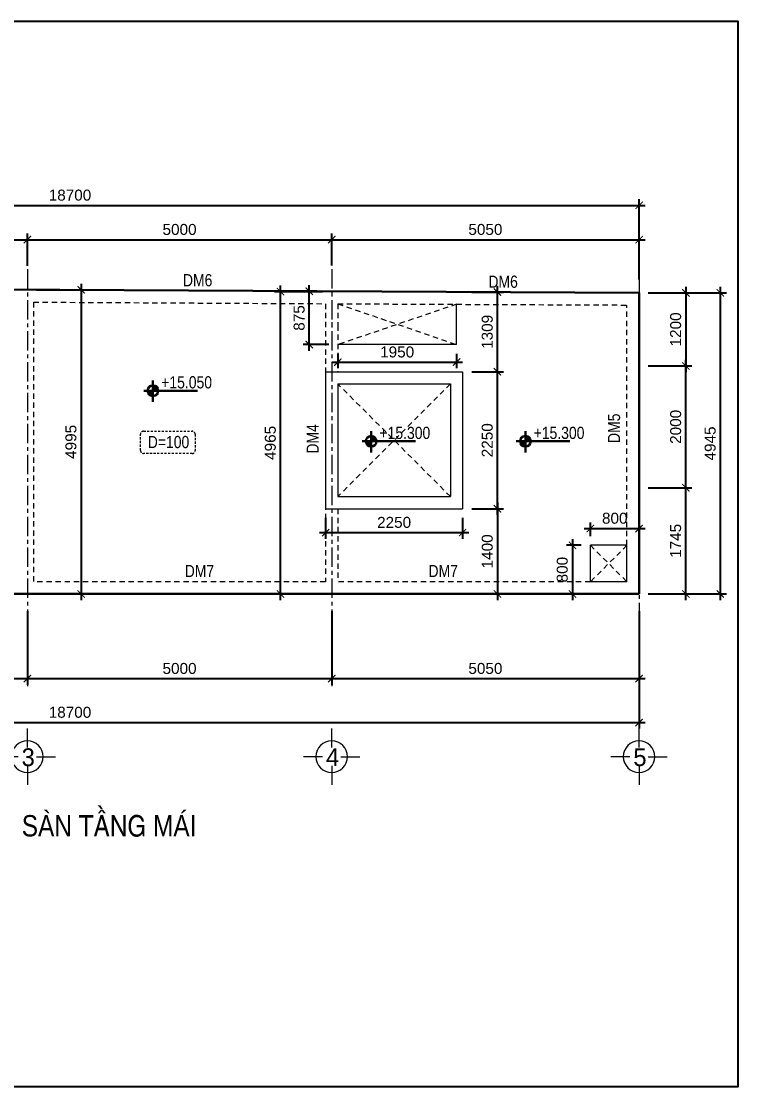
# Model space of a CAD drawing. Header units: millimetres. Extents: x -559287 to -299624, y 2351330 to 2655682.
# Drawn here: x -523344 to -511574, y 2426950 to 2444448 of the extents above; entities that cross this region are included whole.
import ezdxf
from ezdxf.enums import TextEntityAlignment as Align

# ---------------------------------------------------------------- set-up
doc = ezdxf.new("R2010")
doc.units = ezdxf.units.MM
doc.header["$LTSCALE"] = 10
for name, pattern in [('ACAD_ISO04W100', [30, 24, -3, 0, -3]), ('CENTER', [50.8, 31.75, -6.35, 6.35, -6.35]), ('HIDDEN', [0.3, 0.175, -0.125]), ('HIDDENX2', [0.75, 0.5, -0.25])]:
    doc.linetypes.add(name, pattern=pattern)
doc.layers.get('0').update_dxf_attribs({"lineweight": 20})
doc.layers.get('Defpoints').update_dxf_attribs({"lineweight": 20})
for name, color, linetype, lineweight in [('Dim', 251, 'Continuous', 15), ('kata_text', 7, 'Continuous', 30), ('Net khuat', 76, 'HIDDENX2', 15), ('Net-thay', 252, 'Continuous', 9), ('Text', 54, 'Continuous', 25), ('Tim', 144, 'CENTER', 9), ('Tuong', 1, 'Continuous', 30)]:
    doc.layers.add(name, color=color, linetype=linetype, lineweight=lineweight)
doc.layers.add('ththep', color=3, linetype='Continuous')
doc.styles.add('HELVE', font='VHAVAN.TTF', dxfattribs={"height": 800})
doc.styles.add('kata_text', font='VHELVCN.TTF')
doc.styles.add('NGHIA5', font='arial_0.ttf', dxfattribs={"height": 180})
doc.styles.add('STYLE1-S1', font='VHARIALN.TTF')
doc.styles.add('TEXT', font='VHELVCN.TTF')
doc.dimstyles.new('dim100', dxfattribs={"dimscale": 100, "dimtxt": 180, "dimasz": 1.2, "dimexe": 1, "dimexo": 1.5, "dimgap": 0.75, "dimtad": 1, "dimdec": 0, "dimzin": 0, "dimdsep": 46, "dimtxsty": 'NGHIA5', "dimblk1": 'ARCHTICK', "dimblk2": 'ARCHTICK', "dimsah": 1, "dimcen": 0.09, "dimdle": 1, "dimclrd": 256, "dimclre": 256, "dimclrt": 54, "dimadec": 0, "dimazin": 0, "dimtfac": 1, "dimtdec": 0, "dimtofl": 0, "dimtmove": 2, "dimatfit": 3, "dimfxl": 0, "dimtolj": 1, "dimtzin": 0, "dimarcsym": 0})

# ---------------------------------------------------------------- blocks, each defined once
blk = doc.blocks.new('_ARCHTICK')
at = {"color": 0, "linetype": 'ByBlock', "const_width": 0.15}
blk.add_lwpolyline([(-0.5, -0.5), (0.5, 0.5)], dxfattribs=at)
blk = doc.blocks.new('*D429')
at = {"layer": 'Defpoints', "color": 0, "transparency": 16777216}
for p in [(-526794, 2434912), (-523244, 2434912), (-523244, 2433652)]:
    blk.add_point(p, dxfattribs=at)
at = {"layer": 'Dim', "lineweight": -2, "transparency": 16777216}
for p, q in [((-526794, 2434762), (-526794, 2433552)), ((-523244, 2434762), (-523244, 2433552)), ((-526894, 2433652), (-523144, 2433652))]:
    blk.add_line(p, q, dxfattribs=at)
at = {"layer": 'Dim', "lineweight": -2, "transparency": 16777216, "xscale": 120, "yscale": 120, "zscale": 120, "rotation": 180}
blk.add_blockref('_ARCHTICK', (-526794, 2433652), dxfattribs=at)
at = {"layer": 'Dim', "lineweight": -2, "transparency": 16777216, "xscale": 120, "yscale": 120, "zscale": 120}
blk.add_blockref('_ARCHTICK', (-523244, 2433652), dxfattribs=at)
at = {"layer": 'Dim', "color": 54, "transparency": 16777216, "insert": (-525019, 2433818), "char_height": 180, "attachment_point": 5, "style": 'NGHIA5'}
blk.add_mtext('\\A1;3550', dxfattribs=at)
blk = doc.blocks.new('*D430')
at = {"layer": 'Defpoints', "color": 0, "transparency": 16777216}
for p in [(-523244, 2434912), (-518244, 2434912), (-518244, 2433652)]:
    blk.add_point(p, dxfattribs=at)
at = {"layer": 'Dim', "lineweight": -2, "transparency": 16777216}
for p, q in [((-523244, 2434762), (-523244, 2433552)), ((-518244, 2434762), (-518244, 2433552)), ((-523344, 2433652), (-518144, 2433652))]:
    blk.add_line(p, q, dxfattribs=at)
at = {"layer": 'Dim', "lineweight": -2, "transparency": 16777216, "xscale": 120, "yscale": 120, "zscale": 120, "rotation": 180}
blk.add_blockref('_ARCHTICK', (-523244, 2433652), dxfattribs=at)
at = {"layer": 'Dim', "lineweight": -2, "transparency": 16777216, "xscale": 120, "yscale": 120, "zscale": 120}
blk.add_blockref('_ARCHTICK', (-518244, 2433652), dxfattribs=at)
at = {"layer": 'Dim', "color": 54, "transparency": 16777216, "insert": (-520744, 2433818), "char_height": 180, "attachment_point": 5, "style": 'NGHIA5'}
blk.add_mtext('\\A1;5000', dxfattribs=at)
blk = doc.blocks.new('*D431')
at = {"layer": 'Defpoints', "color": 0, "transparency": 16777216}
for p in [(-518244, 2434912), (-513194, 2434912), (-513194, 2433652)]:
    blk.add_point(p, dxfattribs=at)
at = {"layer": 'Dim', "lineweight": -2, "transparency": 16777216}
for p, q in [((-518244, 2434762), (-518244, 2433552)), ((-513194, 2434762), (-513194, 2433552)), ((-518344, 2433652), (-513094, 2433652))]:
    blk.add_line(p, q, dxfattribs=at)
at = {"layer": 'Dim', "lineweight": -2, "transparency": 16777216, "xscale": 120, "yscale": 120, "zscale": 120, "rotation": 180}
blk.add_blockref('_ARCHTICK', (-518244, 2433652), dxfattribs=at)
at = {"layer": 'Dim', "lineweight": -2, "transparency": 16777216, "xscale": 120, "yscale": 120, "zscale": 120}
blk.add_blockref('_ARCHTICK', (-513194, 2433652), dxfattribs=at)
at = {"layer": 'Dim', "color": 54, "transparency": 16777216, "insert": (-515719, 2433818), "char_height": 180, "attachment_point": 5, "style": 'NGHIA5'}
blk.add_mtext('\\A1;5050', dxfattribs=at)
blk = doc.blocks.new('*D432')
at = {"layer": 'Defpoints', "color": 0, "transparency": 16777216}
for p in [(-531894, 2434912), (-513194, 2434912), (-513194, 2432931)]:
    blk.add_point(p, dxfattribs=at)
at = {"layer": 'Dim', "lineweight": -2, "transparency": 16777216}
for p, q in [((-531894, 2434762), (-531894, 2432831)), ((-513194, 2434762), (-513194, 2432831)), ((-531994, 2432931), (-513094, 2432931))]:
    blk.add_line(p, q, dxfattribs=at)
at = {"layer": 'Dim', "lineweight": -2, "transparency": 16777216, "xscale": 120, "yscale": 120, "zscale": 120, "rotation": 180}
blk.add_blockref('_ARCHTICK', (-531894, 2432931), dxfattribs=at)
at = {"layer": 'Dim', "lineweight": -2, "transparency": 16777216, "xscale": 120, "yscale": 120, "zscale": 120}
blk.add_blockref('_ARCHTICK', (-513194, 2432931), dxfattribs=at)
at = {"layer": 'Dim', "color": 54, "transparency": 16777216, "insert": (-522544, 2433098), "char_height": 180, "attachment_point": 5, "style": 'NGHIA5'}
blk.add_mtext('\\A1;18700', dxfattribs=at)
blk = doc.blocks.new('truc ngang-helve')
for points in [[(0, -4.8), (0, 0)], [(-2.33, -7.13), (-7.13, -7.13)], [(2.33, -7.13), (7.13, -7.13)], [(0, -9.45), (0, -14.26)]]:
    blk.add_lwpolyline(points)
blk.add_circle((0, -7.13), 4)
at = {"style": 'HELVE'}
blk.add_attdef('A', text='', height=4.5, dxfattribs=at).set_placement((0.03, -7.01), align=Align.MIDDLE_CENTER)
blk = doc.blocks.new('*D435')
at = {"layer": 'Defpoints', "color": 0, "transparency": 16777216}
for p in [(-523244, 2440861), (-526794, 2440286), (-523244, 2440280)]:
    blk.add_point(p, dxfattribs=at)
at = {"layer": 'Dim', "lineweight": -2, "transparency": 16777216}
for p, q in [((-526794, 2440436), (-526794, 2440961)), ((-523244, 2440430), (-523244, 2440961)), ((-526894, 2440861), (-523144, 2440861))]:
    blk.add_line(p, q, dxfattribs=at)
at = {"layer": 'Dim', "lineweight": -2, "transparency": 16777216, "xscale": 120, "yscale": 120, "zscale": 120, "rotation": 180}
blk.add_blockref('_ARCHTICK', (-526794, 2440861), dxfattribs=at)
at = {"layer": 'Dim', "lineweight": -2, "transparency": 16777216, "xscale": 120, "yscale": 120, "zscale": 120}
blk.add_blockref('_ARCHTICK', (-523244, 2440861), dxfattribs=at)
at = {"layer": 'Dim', "color": 54, "transparency": 16777216, "insert": (-525019, 2441028), "char_height": 180, "attachment_point": 5, "style": 'NGHIA5'}
blk.add_mtext('\\A1;3550', dxfattribs=at)
blk = doc.blocks.new('*D436')
at = {"layer": 'Defpoints', "color": 0, "transparency": 16777216}
for p in [(-518244, 2440861), (-523244, 2440280), (-518244, 2440286)]:
    blk.add_point(p, dxfattribs=at)
at = {"layer": 'Dim', "lineweight": -2, "transparency": 16777216}
for p, q in [((-523244, 2440430), (-523244, 2440961)), ((-518244, 2440436), (-518244, 2440961)), ((-523344, 2440861), (-518144, 2440861))]:
    blk.add_line(p, q, dxfattribs=at)
at = {"layer": 'Dim', "lineweight": -2, "transparency": 16777216, "xscale": 120, "yscale": 120, "zscale": 120, "rotation": 180}
blk.add_blockref('_ARCHTICK', (-523244, 2440861), dxfattribs=at)
at = {"layer": 'Dim', "lineweight": -2, "transparency": 16777216, "xscale": 120, "yscale": 120, "zscale": 120}
blk.add_blockref('_ARCHTICK', (-518244, 2440861), dxfattribs=at)
at = {"layer": 'Dim', "color": 54, "transparency": 16777216, "insert": (-520744, 2441028), "char_height": 180, "attachment_point": 5, "style": 'NGHIA5'}
blk.add_mtext('\\A1;5000', dxfattribs=at)
blk = doc.blocks.new('*D437')
at = {"layer": 'Defpoints', "color": 0, "transparency": 16777216}
for p in [(-513194, 2440861), (-518244, 2440286), (-513194, 2440058)]:
    blk.add_point(p, dxfattribs=at)
at = {"layer": 'Dim', "lineweight": -2, "transparency": 16777216}
for p, q in [((-518244, 2440436), (-518244, 2440961)), ((-513194, 2440208), (-513194, 2440961)), ((-518344, 2440861), (-513094, 2440861))]:
    blk.add_line(p, q, dxfattribs=at)
at = {"layer": 'Dim', "lineweight": -2, "transparency": 16777216, "xscale": 120, "yscale": 120, "zscale": 120, "rotation": 180}
blk.add_blockref('_ARCHTICK', (-518244, 2440861), dxfattribs=at)
at = {"layer": 'Dim', "lineweight": -2, "transparency": 16777216, "xscale": 120, "yscale": 120, "zscale": 120}
blk.add_blockref('_ARCHTICK', (-513194, 2440861), dxfattribs=at)
at = {"layer": 'Dim', "color": 54, "transparency": 16777216, "insert": (-515719, 2441028), "char_height": 180, "attachment_point": 5, "style": 'NGHIA5'}
blk.add_mtext('\\A1;5050', dxfattribs=at)
blk = doc.blocks.new('*D438')
at = {"layer": 'Defpoints', "color": 0, "transparency": 16777216}
for p in [(-513194, 2441425), (-531894, 2440286), (-513194, 2440122)]:
    blk.add_point(p, dxfattribs=at)
at = {"layer": 'Dim', "lineweight": -2, "transparency": 16777216}
for p, q in [((-531894, 2440436), (-531894, 2441525)), ((-513194, 2440272), (-513194, 2441525)), ((-531994, 2441425), (-513094, 2441425))]:
    blk.add_line(p, q, dxfattribs=at)
at = {"layer": 'Dim', "lineweight": -2, "transparency": 16777216, "xscale": 120, "yscale": 120, "zscale": 120, "rotation": 180}
blk.add_blockref('_ARCHTICK', (-531894, 2441425), dxfattribs=at)
at = {"layer": 'Dim', "lineweight": -2, "transparency": 16777216, "xscale": 120, "yscale": 120, "zscale": 120}
blk.add_blockref('_ARCHTICK', (-513194, 2441425), dxfattribs=at)
at = {"layer": 'Dim', "color": 54, "transparency": 16777216, "insert": (-522544, 2441592), "char_height": 180, "attachment_point": 5, "style": 'NGHIA5'}
blk.add_mtext('\\A1;18700', dxfattribs=at)
blk = doc.blocks.new('*D439')
at = {"layer": 'Defpoints', "color": 0, "transparency": 16777216}
for p in [(-513194, 2436787), (-512426, 2436787), (-513194, 2435042)]:
    blk.add_point(p, dxfattribs=at)
at = {"layer": 'Dim', "lineweight": -2, "transparency": 16777216}
for p, q in [((-513044, 2436787), (-512326, 2436787)), ((-512426, 2434942), (-512426, 2436887)), ((-513044, 2435042), (-512326, 2435042))]:
    blk.add_line(p, q, dxfattribs=at)
at = {"layer": 'Dim', "lineweight": -2, "transparency": 16777216, "xscale": 120, "yscale": 120, "zscale": 120}
for p, rotation in [((-512426, 2436787), 90), ((-512426, 2435042), 270)]:
    blk.add_blockref('_ARCHTICK', p, dxfattribs=dict(at, rotation=rotation))
at = {"layer": 'Dim', "color": 54, "transparency": 16777216, "insert": (-512593, 2435914), "char_height": 180, "attachment_point": 5, "rotation": 90, "style": 'NGHIA5'}
blk.add_mtext('\\A1;1745', dxfattribs=at)
blk = doc.blocks.new('*D440')
at = {"layer": 'Defpoints', "color": 0, "transparency": 16777216}
for p in [(-513194, 2438787), (-512426, 2438787), (-513194, 2436787)]:
    blk.add_point(p, dxfattribs=at)
at = {"layer": 'Dim', "lineweight": -2, "transparency": 16777216}
for p, q in [((-512426, 2436687), (-512426, 2438887)), ((-513044, 2438787), (-512326, 2438787)), ((-513044, 2436787), (-512326, 2436787))]:
    blk.add_line(p, q, dxfattribs=at)
at = {"layer": 'Dim', "lineweight": -2, "transparency": 16777216, "xscale": 120, "yscale": 120, "zscale": 120}
for p, rotation in [((-512426, 2438787), 90), ((-512426, 2436787), 270)]:
    blk.add_blockref('_ARCHTICK', p, dxfattribs=dict(at, rotation=rotation))
at = {"layer": 'Dim', "color": 54, "transparency": 16777216, "insert": (-512593, 2437787), "char_height": 180, "attachment_point": 5, "rotation": 90, "style": 'NGHIA5'}
blk.add_mtext('\\A1;2000', dxfattribs=at)
blk = doc.blocks.new('*D441')
at = {"layer": 'Defpoints', "color": 0, "transparency": 16777216}
for p in [(-513194, 2439987), (-513194, 2438787), (-512426, 2438787)]:
    blk.add_point(p, dxfattribs=at)
at = {"layer": 'Dim', "lineweight": -2, "transparency": 16777216}
for p, q in [((-512426, 2440087), (-512426, 2438687)), ((-513044, 2439987), (-512326, 2439987)), ((-513044, 2438787), (-512326, 2438787))]:
    blk.add_line(p, q, dxfattribs=at)
at = {"layer": 'Dim', "lineweight": -2, "transparency": 16777216, "xscale": 120, "yscale": 120, "zscale": 120}
for p, rotation in [((-512426, 2439987), 90), ((-512426, 2438787), 270)]:
    blk.add_blockref('_ARCHTICK', p, dxfattribs=dict(at, rotation=rotation))
at = {"layer": 'Dim', "color": 54, "transparency": 16777216, "insert": (-512593, 2439387), "char_height": 180, "attachment_point": 5, "rotation": 90, "style": 'NGHIA5'}
blk.add_mtext('\\A1;1200', dxfattribs=at)
blk = doc.blocks.new('*D442')
at = {"layer": 'Defpoints', "color": 0, "transparency": 16777216}
for p in [(-513194, 2439987), (-511859, 2439987), (-513194, 2435042)]:
    blk.add_point(p, dxfattribs=at)
at = {"layer": 'Dim', "lineweight": -2, "transparency": 16777216}
for p, q in [((-511859, 2434942), (-511859, 2440087)), ((-513044, 2439987), (-511759, 2439987)), ((-513044, 2435042), (-511759, 2435042))]:
    blk.add_line(p, q, dxfattribs=at)
at = {"layer": 'Dim', "lineweight": -2, "transparency": 16777216, "xscale": 120, "yscale": 120, "zscale": 120}
for p, rotation in [((-511859, 2439987), 90), ((-511859, 2435042), 270)]:
    blk.add_blockref('_ARCHTICK', p, dxfattribs=dict(at, rotation=rotation))
at = {"layer": 'Dim', "color": 54, "transparency": 16777216, "insert": (-512026, 2437514), "char_height": 180, "attachment_point": 5, "rotation": 90, "style": 'NGHIA5'}
blk.add_mtext('\\A1;4945', dxfattribs=at)
blk = doc.blocks.new('*D448')
at = {"layer": 'Defpoints', "color": 0, "transparency": 16777216}
for p in [(-523244, 2440037), (-523244, 2435042), (-522361, 2435042)]:
    blk.add_point(p, dxfattribs=at)
at = {"layer": 'Dim', "lineweight": -2, "transparency": 16777216}
for p, q in [((-522361, 2440137), (-522361, 2434942)), ((-523094, 2440037), (-522261, 2440037)), ((-523094, 2435042), (-522261, 2435042))]:
    blk.add_line(p, q, dxfattribs=at)
at = {"layer": 'Dim', "lineweight": -2, "transparency": 16777216, "xscale": 120, "yscale": 120, "zscale": 120}
for p, rotation in [((-522361, 2440037), 90), ((-522361, 2435042), 270)]:
    blk.add_blockref('_ARCHTICK', p, dxfattribs=dict(at, rotation=rotation))
at = {"layer": 'Dim', "color": 54, "transparency": 16777216, "insert": (-522528, 2437540), "char_height": 180, "attachment_point": 5, "rotation": 90, "style": 'NGHIA5'}
blk.add_mtext('\\A1;4995', dxfattribs=at)
blk = doc.blocks.new('*D449')
at = {"layer": 'Defpoints', "color": 0, "transparency": 16777216}
for p in [(-519085, 2440007), (-518244, 2440007), (-518244, 2435042)]:
    blk.add_point(p, dxfattribs=at)
at = {"layer": 'Dim', "lineweight": -2, "transparency": 16777216}
for p, q in [((-519085, 2434942), (-519085, 2440107)), ((-518394, 2440007), (-519185, 2440007)), ((-518394, 2435042), (-519185, 2435042))]:
    blk.add_line(p, q, dxfattribs=at)
at = {"layer": 'Dim', "lineweight": -2, "transparency": 16777216, "xscale": 120, "yscale": 120, "zscale": 120}
for p, rotation in [((-519085, 2440007), 90), ((-519085, 2435042), 270)]:
    blk.add_blockref('_ARCHTICK', p, dxfattribs=dict(at, rotation=rotation))
at = {"layer": 'Dim', "color": 54, "transparency": 16777216, "insert": (-519252, 2437524), "char_height": 180, "attachment_point": 5, "rotation": 90, "style": 'NGHIA5'}
blk.add_mtext('\\A1;4965', dxfattribs=at)
blk = doc.blocks.new('*D780')
at = {"layer": 'Defpoints', "color": 0, "transparency": 16777216}
for p in [(-518612, 2440013), (-518343, 2440013), (-518144, 2439138)]:
    blk.add_point(p, dxfattribs=at)
at = {"layer": 'Dim', "lineweight": -2, "transparency": 16777216}
for p, q in [((-518612, 2439038), (-518612, 2440113)), ((-518493, 2440013), (-518712, 2440013)), ((-518294, 2439138), (-518712, 2439138))]:
    blk.add_line(p, q, dxfattribs=at)
at = {"layer": 'Dim', "lineweight": -2, "transparency": 16777216, "xscale": 120, "yscale": 120, "zscale": 120}
for p, rotation in [((-518612, 2440013), 90), ((-518612, 2439138), 270)]:
    blk.add_blockref('_ARCHTICK', p, dxfattribs=dict(at, rotation=rotation))
at = {"layer": 'Dim', "color": 54, "transparency": 16777216, "insert": (-518779, 2439575), "char_height": 180, "attachment_point": 5, "rotation": 90, "style": 'NGHIA5'}
blk.add_mtext('\\A1;875', dxfattribs=at)
blk = doc.blocks.new('*D781')
at = {"layer": 'Defpoints', "color": 0, "transparency": 16777216}
for p in [(-518144, 2439138), (-516193, 2439138), (-516193, 2438849)]:
    blk.add_point(p, dxfattribs=at)
at = {"layer": 'Dim', "lineweight": -2, "transparency": 16777216}
for p, q in [((-518144, 2438988), (-518144, 2438749)), ((-516193, 2438988), (-516193, 2438749)), ((-518244, 2438849), (-516093, 2438849))]:
    blk.add_line(p, q, dxfattribs=at)
at = {"layer": 'Dim', "lineweight": -2, "transparency": 16777216, "xscale": 120, "yscale": 120, "zscale": 120, "rotation": 180}
blk.add_blockref('_ARCHTICK', (-518144, 2438849), dxfattribs=at)
at = {"layer": 'Dim', "lineweight": -2, "transparency": 16777216, "xscale": 120, "yscale": 120, "zscale": 120}
blk.add_blockref('_ARCHTICK', (-516193, 2438849), dxfattribs=at)
at = {"layer": 'Dim', "color": 54, "transparency": 16777216, "insert": (-517169, 2439016), "char_height": 180, "attachment_point": 5, "style": 'NGHIA5'}
blk.add_mtext('\\A1;1950', dxfattribs=at)
blk = doc.blocks.new('*D782')
at = {"layer": 'Defpoints', "color": 0, "transparency": 16777216}
for p in [(-516094, 2438692), (-515521, 2438692), (-516094, 2436442)]:
    blk.add_point(p, dxfattribs=at)
at = {"layer": 'Dim', "lineweight": -2, "transparency": 16777216}
for p, q in [((-515944, 2438692), (-515421, 2438692)), ((-515521, 2436342), (-515521, 2438792)), ((-515944, 2436442), (-515421, 2436442))]:
    blk.add_line(p, q, dxfattribs=at)
at = {"layer": 'Dim', "lineweight": -2, "transparency": 16777216, "xscale": 120, "yscale": 120, "zscale": 120}
for p, rotation in [((-515521, 2438692), 90), ((-515521, 2436442), 270)]:
    blk.add_blockref('_ARCHTICK', p, dxfattribs=dict(at, rotation=rotation))
at = {"layer": 'Dim', "color": 54, "transparency": 16777216, "insert": (-515688, 2437567), "char_height": 180, "attachment_point": 5, "rotation": 90, "style": 'NGHIA5'}
blk.add_mtext('\\A1;2250', dxfattribs=at)
blk = doc.blocks.new('*D783')
at = {"layer": 'Defpoints', "color": 0, "transparency": 16777216}
for p in [(-516094, 2440001), (-515521, 2440001), (-516094, 2438692)]:
    blk.add_point(p, dxfattribs=at)
at = {"layer": 'Dim', "lineweight": -2, "transparency": 16777216}
for p, q in [((-515521, 2438592), (-515521, 2440101)), ((-515944, 2440001), (-515421, 2440001)), ((-515944, 2438692), (-515421, 2438692))]:
    blk.add_line(p, q, dxfattribs=at)
at = {"layer": 'Dim', "lineweight": -2, "transparency": 16777216, "xscale": 120, "yscale": 120, "zscale": 120}
for p, rotation in [((-515521, 2440001), 90), ((-515521, 2438692), 270)]:
    blk.add_blockref('_ARCHTICK', p, dxfattribs=dict(at, rotation=rotation))
at = {"layer": 'Dim', "color": 54, "transparency": 16777216, "insert": (-515688, 2439347), "char_height": 180, "attachment_point": 5, "rotation": 90, "style": 'NGHIA5'}
blk.add_mtext('\\A1;1309', dxfattribs=at)
blk = doc.blocks.new('*D784')
at = {"layer": 'Defpoints', "color": 0, "transparency": 16777216}
for p in [(-516094, 2436442), (-516094, 2435042), (-515521, 2435042)]:
    blk.add_point(p, dxfattribs=at)
at = {"layer": 'Dim', "lineweight": -2, "transparency": 16777216}
for p, q in [((-515944, 2436442), (-515421, 2436442)), ((-515521, 2436542), (-515521, 2434942)), ((-515944, 2435042), (-515421, 2435042))]:
    blk.add_line(p, q, dxfattribs=at)
at = {"layer": 'Dim', "lineweight": -2, "transparency": 16777216, "xscale": 120, "yscale": 120, "zscale": 120}
for p, rotation in [((-515521, 2436442), 90), ((-515521, 2435042), 270)]:
    blk.add_blockref('_ARCHTICK', p, dxfattribs=dict(at, rotation=rotation))
at = {"layer": 'Dim', "color": 54, "transparency": 16777216, "insert": (-515688, 2435742), "char_height": 180, "attachment_point": 5, "rotation": 90, "style": 'NGHIA5'}
blk.add_mtext('\\A1;1400', dxfattribs=at)
blk = doc.blocks.new('*D785')
at = {"layer": 'Defpoints', "color": 0, "transparency": 16777216}
for p in [(-513194, 2436118), (-513994, 2435842), (-513194, 2435837)]:
    blk.add_point(p, dxfattribs=at)
at = {"layer": 'Dim', "lineweight": -2, "transparency": 16777216}
for p, q in [((-514094, 2436118), (-513094, 2436118)), ((-513994, 2435992), (-513994, 2436218)), ((-513194, 2435987), (-513194, 2436218))]:
    blk.add_line(p, q, dxfattribs=at)
at = {"layer": 'Dim', "lineweight": -2, "transparency": 16777216, "xscale": 120, "yscale": 120, "zscale": 120, "rotation": 180}
blk.add_blockref('_ARCHTICK', (-513994, 2436118), dxfattribs=at)
at = {"layer": 'Dim', "lineweight": -2, "transparency": 16777216, "xscale": 120, "yscale": 120, "zscale": 120}
blk.add_blockref('_ARCHTICK', (-513194, 2436118), dxfattribs=at)
at = {"layer": 'Dim', "color": 54, "transparency": 16777216, "insert": (-513594, 2436285), "char_height": 180, "attachment_point": 5, "style": 'NGHIA5'}
blk.add_mtext('\\A1;800', dxfattribs=at)
blk = doc.blocks.new('*D786')
at = {"layer": 'Defpoints', "color": 0, "transparency": 16777216}
for p in [(-513994, 2435842), (-514289, 2435042), (-513994, 2435042)]:
    blk.add_point(p, dxfattribs=at)
at = {"layer": 'Dim', "lineweight": -2, "transparency": 16777216}
for p, q in [((-514289, 2435942), (-514289, 2434942)), ((-514144, 2435842), (-514389, 2435842)), ((-514144, 2435042), (-514389, 2435042))]:
    blk.add_line(p, q, dxfattribs=at)
at = {"layer": 'Dim', "lineweight": -2, "transparency": 16777216, "xscale": 120, "yscale": 120, "zscale": 120}
for p, rotation in [((-514289, 2435842), 90), ((-514289, 2435042), 270)]:
    blk.add_blockref('_ARCHTICK', p, dxfattribs=dict(at, rotation=rotation))
at = {"layer": 'Dim', "color": 54, "transparency": 16777216, "insert": (-514456, 2435442), "char_height": 180, "attachment_point": 5, "rotation": 90, "style": 'NGHIA5'}
blk.add_mtext('\\A1;800', dxfattribs=at)
blk = doc.blocks.new('*D787')
at = {"layer": 'Defpoints', "color": 0, "transparency": 16777216}
for p in [(-518344, 2436442), (-516094, 2436442), (-516094, 2436050)]:
    blk.add_point(p, dxfattribs=at)
at = {"layer": 'Dim', "lineweight": -2, "transparency": 16777216}
for p, q in [((-518344, 2436292), (-518344, 2435950)), ((-516094, 2436292), (-516094, 2435950)), ((-518444, 2436050), (-515994, 2436050))]:
    blk.add_line(p, q, dxfattribs=at)
at = {"layer": 'Dim', "lineweight": -2, "transparency": 16777216, "xscale": 120, "yscale": 120, "zscale": 120, "rotation": 180}
blk.add_blockref('_ARCHTICK', (-518344, 2436050), dxfattribs=at)
at = {"layer": 'Dim', "lineweight": -2, "transparency": 16777216, "xscale": 120, "yscale": 120, "zscale": 120}
blk.add_blockref('_ARCHTICK', (-516094, 2436050), dxfattribs=at)
at = {"layer": 'Dim', "color": 54, "transparency": 16777216, "insert": (-517219, 2436217), "char_height": 180, "attachment_point": 5, "style": 'NGHIA5'}
blk.add_mtext('\\A1;2250', dxfattribs=at)
blk = doc.blocks.new('COS-MB')
h = blk.add_hatch(color=256)
h.paths.add_polyline_path([(200, 0, 0.414214), (0, 200), (0, 0)])
h.paths.add_polyline_path([(0, 0), (-200, 0, 0.414214), (0, -200)])
for p, q in [((-343, 0), (1657, 0)), ((0, -420), (0, 380))]:
    blk.add_line(p, q)
blk.add_circle((0, 0), 200)
at = {"style": 'TEXT', "width": 0.8}
blk.add_attdef('%%P0.000', (308, 87), '', height=400, dxfattribs=at)

msp = doc.modelspace()

# ---------------------------------------------------------------- linework, layer by layer
at = {"color": 251, "linetype": 'ACAD_ISO04W100', "ltscale": 20}
msp.add_line((-513193.7, 2440983), (-513193.7, 2439136.9), dxfattribs=at)
at = {"layer": 'Net khuat', "linetype": 'HIDDEN', "ltscale": 50}
for p, q in [((-523143.9, 2439835.7), (-518343.9, 2439809.5)), ((-523143.9, 2439835.7), (-523143.9, 2435241.9)), ((-518343.9, 2439809.5), (-518343.9, 2435241.9)), ((-518242.6, 2439808.8), (-518242.6, 2439137.9)), ((-518143.9, 2439808.4), (-513393.7, 2439787.6)), ((-518143.9, 2439808.4), (-518143.9, 2439452.6)), ((-518143.9, 2439808.4), (-516193.5, 2439137.9)), ((-516193.5, 2439799.5), (-518143.9, 2439137.9)), ((-513394, 2435841.9), (-513393.7, 2439787.6)), ((-518143.9, 2439452.6), (-518143.9, 2438692.1)), ((-518143.9, 2438492.2), (-518143.9, 2436986.9)), ((-516293.9, 2438492.2), (-518143.9, 2436642.2)), ((-516293.9, 2436642.2), (-518143.9, 2438492.2)), ((-518143.9, 2436986.9), (-518143.9, 2436642.2)), ((-518143.9, 2436442.2), (-518143.9, 2435241.9)), ((-513394, 2435841.9), (-513994.1, 2435241.9)), ((-513994, 2435841.9), (-513394, 2435241.9)), ((-518343.9, 2435241.9), (-523143.9, 2435241.9)), ((-513994.1, 2435241.9), (-518143.9, 2435241.9))]:
    msp.add_line(p, q, dxfattribs=at)
at = {"layer": 'Net khuat', "linetype": 'ByBlock', "ltscale": 50}
for p, q in [((-516193.5, 2439137.9), (-516193.5, 2439799.5)), ((-516193.5, 2439387.9), (-516193.5, 2439791.4)), ((-516193.5, 2439137.9), (-518143.9, 2439137.9)), ((-518343.9, 2438692.2), (-516093.9, 2438692)), ((-518343.9, 2438692.2), (-518343.9, 2436442.2)), ((-516093.9, 2438692.2), (-516093.9, 2436442.2)), ((-518143.9, 2438492.2), (-518143.9, 2436642.2)), ((-518143.9, 2438492.2), (-516293.9, 2438492.2)), ((-516293.9, 2438492.2), (-516293.9, 2436642.2)), ((-518143.9, 2436642.2), (-516293.9, 2436642.2)), ((-518343.9, 2436442.2), (-516093.9, 2436442.2)), ((-513994.1, 2435241.9), (-513994, 2435841.9)), ((-513394, 2435841.9), (-513994, 2435841.9)), ((-513394, 2435241.9), (-513394, 2435841.9)), ((-513394, 2435241.9), (-513994, 2435241.9))]:
    msp.add_line(p, q, dxfattribs=at)
at = {"layer": 'Net khuat', "linetype": 'HIDDEN', "ltscale": 20}
for p, q in [((-521385.7, 2437400), (-521385.7, 2437665)), ((-521335.7, 2437715), (-520536.2, 2437715)), ((-520486.2, 2437665), (-520486.2, 2437400)), ((-520536.2, 2437350), (-521335.7, 2437350))]:
    msp.add_line(p, q, dxfattribs=at)
for centre, start, end in [((-521335.7, 2437665), 90, 180), ((-520536.2, 2437665), 0, 90), ((-521335.7, 2437400), 180, 270), ((-520536.2, 2437400), 270, 0)]:
    msp.add_arc(centre, 50, start, end, dxfattribs=at)
at = {"layer": 'ththep'}
msp.add_lwpolyline([(-535994.9, 2444447.6), (-511574.1, 2444447.6), (-511574.1, 2426949.8), (-535994.9, 2426949.8)], close=True, dxfattribs=at)
at = {"layer": 'Tim'}
for p, q in [((-523243.9, 2440883), (-523243.9, 2433527.4)), ((-518243.9, 2440883), (-518243.9, 2433527.4)), ((-513193.9, 2437436.8), (-513193.9, 2433527.4))]:
    msp.add_line(p, q, dxfattribs=at)
at = {"layer": 'Tuong'}
for p, q in [((-531892.8, 2440081.7), (-513193.6, 2439986.5)), ((-513193.6, 2439986.5), (-513194.1, 2435041.9)), ((-513194.1, 2435041.9), (-532622.8, 2435041.9))]:
    msp.add_line(p, q, dxfattribs=at)

# ---------------------------------------------------------------- block references
at = {"layer": 'kata_text'}
ref = msp.add_blockref('COS-MB', (-521180.6, 2438380.5), dxfattribs=dict(at, xscale=0.4399999999906868, yscale=0.4399999999906868, zscale=0.4399999999906868))
ref.add_attrib('%%P0.000', '+15.050', (-521044.9, 2438418.7), dxfattribs={"layer": '0', "height": 200, "style": 'kata_text'})
ref = msp.add_blockref('COS-MB', (-517595.3, 2437549.9), dxfattribs=dict(at, xscale=0.4399999999906868, yscale=0.4399999999906868, zscale=0.4399999999906868))
ref.add_attrib('%%P0.000', '+15.300', (-517459.6, 2437588), dxfattribs={"layer": '0', "height": 200, "style": 'kata_text'})
ref = msp.add_blockref('COS-MB', (-515062.2, 2437549.9), dxfattribs=dict(at, xscale=0.4399999999906868, yscale=0.4399999999906868, zscale=0.4399999999906868))
ref.add_attrib('%%P0.000', '+15.300', (-514926.5, 2437588), dxfattribs={"layer": '0', "height": 200, "style": 'kata_text'})
at = {"layer": 'Net-thay'}
ref = msp.add_blockref('truc ngang-helve', (-523243.9, 2431906.3), dxfattribs=dict(at, xscale=-64.86479999998119, yscale=64.8648000000976, zscale=64.8648, rotation=180))
ref.add_attrib('A', '3', dxfattribs={"layer": '0', "height": 291.9, "style": 'HELVE'}).set_placement((-523230.2, 2432360.8), align=Align.MIDDLE_CENTER)
ref = msp.add_blockref('truc ngang-helve', (-518243.9, 2431906.3), dxfattribs=dict(at, xscale=-64.86479999998119, yscale=64.8648000000976, zscale=64.8648, rotation=180))
ref.add_attrib('A', '4', dxfattribs={"layer": '0', "height": 291.9, "style": 'HELVE'}).set_placement((-518230.2, 2432360.8), align=Align.MIDDLE_CENTER)
ref = msp.add_blockref('truc ngang-helve', (-513193.9, 2431906.3), dxfattribs=dict(at, xscale=-64.86479999998119, yscale=64.8648000000976, zscale=64.8648, rotation=180))
ref.add_attrib('A', '5', dxfattribs={"layer": '0', "height": 291.9, "style": 'HELVE'}).set_placement((-513180.2, 2432360.8), align=Align.MIDDLE_CENTER)

# ---------------------------------------------------------------- texts
at = {"layer": 'Text', "style": 'STYLE1-S1'}
for s, height, p in [('dm6', 200, (-520688.2, 2440095.9)), ('dm6', 200, (-515669.9, 2440071)), ('d=100', 200, (-521266.1, 2437437.5)), ('dm7', 200, (-520658.9, 2435318.7)), ('dm7', 200, (-516654.4, 2435318.7)), ('mÆt b»ng DÇM sµn tÇng m¸i', 350, (-526533.9, 2431060.2))]:
    msp.add_text(s, height=height, dxfattribs=at).set_placement(p)
for s, p in [('dm5', (-513506.8, 2437521.9)), ('dm4', (-518456.9, 2437348))]:
    msp.add_text(s, height=200, rotation=90, dxfattribs=at).set_placement(p)

# ---------------------------------------------------------------- dimensions: what is measured, and where the dimension line sits
at = {"layer": 'Dim'}
for base, p1, p2, picture, middle in [((-513193.7, 2441425.3), (-531893.8, 2440286.4), (-513193.7, 2440121.7), '*D438', (-522543.7, 2441592.2)), ((-523243.9, 2440860.9), (-526793.9, 2440286.4), (-523243.9, 2440280.2), '*D435', (-525018.9, 2441027.9)), ((-518243.9, 2440860.9), (-523243.9, 2440280.2), (-518243.9, 2440286.4), '*D436', (-520743.9, 2441027.8)), ((-513193.7, 2440860.9), (-518243.9, 2440286.4), (-513193.7, 2440058.4), '*D437', (-515718.8, 2441027.8)), ((-516193.5, 2438849.2), (-518143.9, 2439137.9), (-516193.5, 2439137.9), '*D781', (-517168.7, 2439016.1)), ((-516093.9, 2436050), (-518343.9, 2436442.2), (-516093.9, 2436442.2), '*D787', (-517218.9, 2436216.9)), ((-513194, 2436118.5), (-513994, 2435841.9), (-513194, 2435836.9), '*D785', (-513594, 2436285.4)), ((-513193.9, 2432931), (-531893.6, 2434911.7), (-513193.9, 2434911.7), '*D432', (-522543.8, 2433097.9)), ((-523243.9, 2433651.5), (-526793.9, 2434911.7), (-523243.9, 2434911.7), '*D429', (-525018.9, 2433818.5)), ((-518243.9, 2433651.5), (-523243.9, 2434911.7), (-518243.9, 2434911.7), '*D430', (-520743.9, 2433818.4)), ((-513193.9, 2433651.5), (-518243.9, 2434911.7), (-513193.9, 2434911.7), '*D431', (-515718.9, 2433818.4))]:
    dim = msp.add_linear_dim(base=base, p1=p1, p2=p2, dimstyle='dim100', dxfattribs=at)
    dim.commit()
    dim.dimension.update_dxf_attribs({"geometry": picture, "text_midpoint": middle})
for base, p1, p2, angle, picture, middle in [((-522361.3, 2435041.9), (-523243.9, 2440037.3), (-523243.9, 2435041.9), 90, '*D448', (-522528.2, 2437539.6)), ((-519085, 2440006.9), (-518243.9, 2435041.9), (-518243.9, 2440006.9), 90, '*D449', (-519251.9, 2437524.4)), ((-518611.8, 2440012.7), (-518143.9, 2439137.9), (-518342.6, 2440012.7), 90, '*D780', (-518778.7, 2439575.3)), ((-515521, 2440001.3), (-516093.9, 2438692), (-516093.9, 2440001.3), 90, '*D783', (-515687.9, 2439346.7)), ((-511858.6, 2439987.1), (-513194.1, 2435041.9), (-513194.1, 2439987.1), 90, '*D442', (-512025.5, 2437514.5)), ((-512425.8, 2438786.8), (-513193.7, 2439987.1), (-513193.7, 2438786.8), 270, '*D441', (-512592.7, 2439386.9)), ((-512425.8, 2438786.8), (-513193.9, 2436786.9), (-513193.7, 2438786.8), 90, '*D440', (-512592.7, 2437786.8)), ((-515521, 2438692), (-516093.9, 2436442.2), (-516093.9, 2438692), 90, '*D782', (-515687.9, 2437567.1)), ((-512425.8, 2436786.9), (-513193.9, 2435041.9), (-513193.9, 2436786.9), 90, '*D439', (-512592.7, 2435914.4)), ((-515521, 2435041.9), (-516093.9, 2436442.2), (-516093.9, 2435041.9), 90, '*D784', (-515687.9, 2435742)), ((-514289, 2435041.9), (-513994, 2435841.9), (-513994, 2435041.9), 90, '*D786', (-514455.9, 2435441.9))]:
    dim = msp.add_linear_dim(base=base, p1=p1, p2=p2, angle=angle, dimstyle='dim100', dxfattribs=at)
    dim.commit()
    dim.dimension.update_dxf_attribs({"geometry": picture, "text_midpoint": middle})

doc.saveas('drawing.dxf')
